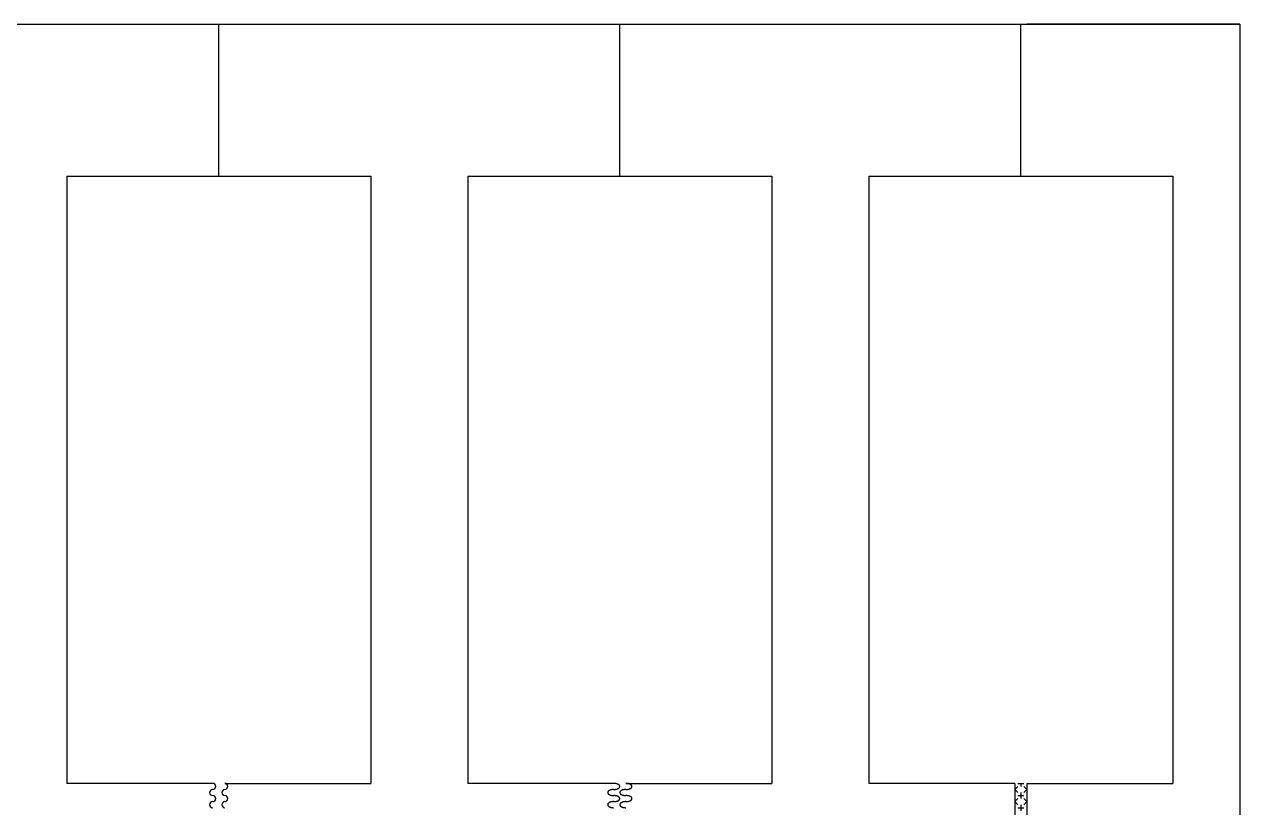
# Model space of a CAD drawing. Extents: x 0 to 40, y 0 to 70.
# Drawn here: x 20 to 40, y 57.1 to 70 of the extents above; entities that cross this region are included whole.
import ezdxf

# ---------------------------------------------------------------- set-up
doc = ezdxf.new("R2010")
doc.units = 0
doc.layers.add('AL_FOIL', color=2, linetype='CONTINUOUS')

msp = doc.modelspace()

# ---------------------------------------------------------------- linework, layer by layer
at = {"layer": 'AL_FOIL'}
for p, q in [((23.2, 67.5), (23.2, 70)), ((29.8, 67.5), (29.8, 70)), ((36.4, 67.5), (36.4, 70)), ((40, 70), (36.5, 70)), ((20.7, 67.5), (25.7, 67.5)), ((20.7, 67.5), (20.7, 57.5)), ((25.7, 67.5), (25.7, 57.5)), ((27.3, 67.5), (32.3, 67.5)), ((27.3, 67.5), (27.3, 57.5)), ((32.3, 67.5), (32.3, 57.5)), ((33.9, 67.5), (38.9, 67.5)), ((33.9, 67.5), (33.9, 57.5)), ((38.9, 67.5), (38.9, 57.5)), ((23.1, 57.5), (20.7, 57.5)), ((23.3, 57.5), (25.7, 57.5)), ((29.7, 57.5), (27.3, 57.5)), ((29.703, 57.5), (29.7, 57.5)), ((29.705, 57.5), (29.703, 57.5)), ((29.703, 57.4), (29.705, 57.4)), ((29.707, 57.5), (29.705, 57.5)), ((29.705, 57.4), (29.707, 57.4)), ((29.71, 57.5), (29.707, 57.5)), ((29.707, 57.4), (29.71, 57.4)), ((29.712, 57.5), (29.71, 57.5)), ((29.71, 57.4), (29.712, 57.4)), ((29.715, 57.499), (29.712, 57.5)), ((29.712, 57.4), (29.715, 57.401)), ((29.717, 57.499), (29.715, 57.499)), ((29.715, 57.401), (29.717, 57.401)), ((29.72, 57.499), (29.717, 57.499)), ((29.717, 57.401), (29.72, 57.401)), ((29.722, 57.499), (29.72, 57.499)), ((29.72, 57.401), (29.722, 57.401)), ((29.724, 57.498), (29.722, 57.499)), ((29.722, 57.401), (29.724, 57.401)), ((29.727, 57.498), (29.724, 57.498)), ((29.724, 57.401), (29.727, 57.402)), ((29.729, 57.498), (29.727, 57.498)), ((29.727, 57.402), (29.729, 57.402)), ((29.731, 57.498), (29.729, 57.498)), ((29.729, 57.402), (29.731, 57.403)), ((29.734, 57.497), (29.731, 57.498)), ((29.731, 57.403), (29.734, 57.403)), ((29.736, 57.497), (29.734, 57.497)), ((29.734, 57.403), (29.736, 57.403)), ((29.738, 57.496), (29.736, 57.497)), ((29.736, 57.403), (29.738, 57.404)), ((29.741, 57.496), (29.738, 57.496)), ((29.738, 57.404), (29.741, 57.404)), ((29.743, 57.495), (29.741, 57.496)), ((29.741, 57.404), (29.743, 57.405)), ((29.745, 57.495), (29.743, 57.495)), ((29.743, 57.405), (29.745, 57.405)), ((29.747, 57.494), (29.745, 57.495)), ((29.745, 57.405), (29.747, 57.406)), ((29.749, 57.493), (29.747, 57.494)), ((29.747, 57.406), (29.749, 57.407)), ((29.751, 57.493), (29.749, 57.493)), ((29.749, 57.407), (29.751, 57.407)), ((29.753, 57.492), (29.751, 57.493)), ((29.751, 57.407), (29.753, 57.408)), ((29.756, 57.492), (29.753, 57.492)), ((29.753, 57.408), (29.756, 57.408)), ((29.758, 57.491), (29.756, 57.492)), ((29.756, 57.408), (29.758, 57.409)), ((29.76, 57.49), (29.758, 57.491)), ((29.758, 57.409), (29.76, 57.41)), ((29.762, 57.489), (29.76, 57.49)), ((29.76, 57.41), (29.762, 57.411)), ((29.763, 57.489), (29.762, 57.489)), ((29.762, 57.411), (29.763, 57.411)), ((29.765, 57.488), (29.763, 57.489)), ((29.763, 57.411), (29.765, 57.412)), ((29.767, 57.487), (29.765, 57.488)), ((29.765, 57.412), (29.767, 57.413)), ((29.769, 57.486), (29.767, 57.487)), ((29.767, 57.413), (29.769, 57.414)), ((29.771, 57.485), (29.769, 57.486)), ((29.769, 57.414), (29.771, 57.415)), ((29.772, 57.484), (29.771, 57.485)), ((29.771, 57.415), (29.772, 57.416)), ((29.774, 57.484), (29.772, 57.484)), ((29.772, 57.416), (29.774, 57.416)), ((29.776, 57.483), (29.774, 57.484)), ((29.774, 57.416), (29.776, 57.417)), ((29.777, 57.482), (29.776, 57.483)), ((29.776, 57.417), (29.777, 57.418)), ((29.779, 57.481), (29.777, 57.482)), ((29.777, 57.418), (29.779, 57.419)), ((29.78, 57.48), (29.779, 57.481)), ((29.779, 57.419), (29.78, 57.42)), ((29.782, 57.479), (29.78, 57.48)), ((29.78, 57.42), (29.782, 57.421)), ((29.783, 57.478), (29.782, 57.479)), ((29.782, 57.421), (29.783, 57.422)), ((29.785, 57.477), (29.783, 57.478)), ((29.783, 57.422), (29.785, 57.423)), ((29.786, 57.476), (29.785, 57.477)), ((29.785, 57.423), (29.786, 57.424)), ((29.787, 57.475), (29.786, 57.476)), ((29.786, 57.424), (29.787, 57.425)), ((29.788, 57.474), (29.787, 57.475)), ((29.787, 57.425), (29.788, 57.426)), ((29.789, 57.472), (29.788, 57.474)), ((29.788, 57.426), (29.789, 57.428)), ((29.79, 57.471), (29.789, 57.472)), ((29.789, 57.428), (29.79, 57.429)), ((29.791, 57.47), (29.79, 57.471)), ((29.79, 57.429), (29.791, 57.43)), ((29.792, 57.469), (29.791, 57.47)), ((29.791, 57.43), (29.792, 57.431)), ((29.793, 57.468), (29.792, 57.469)), ((29.792, 57.431), (29.793, 57.432)), ((29.794, 57.467), (29.793, 57.468)), ((29.793, 57.432), (29.794, 57.433)), ((29.795, 57.466), (29.794, 57.467)), ((29.794, 57.433), (29.795, 57.434)), ((29.796, 57.465), (29.795, 57.466)), ((29.795, 57.434), (29.796, 57.435)), ((29.796, 57.463), (29.796, 57.465)), ((29.797, 57.462), (29.796, 57.463)), ((29.796, 57.437), (29.797, 57.438)), ((29.796, 57.435), (29.796, 57.437)), ((29.798, 57.461), (29.797, 57.462)), ((29.797, 57.438), (29.798, 57.439)), ((29.798, 57.46), (29.798, 57.461)), ((29.799, 57.459), (29.798, 57.46)), ((29.798, 57.44), (29.799, 57.441)), ((29.798, 57.439), (29.798, 57.44)), ((29.799, 57.457), (29.799, 57.459)), ((29.799, 57.456), (29.799, 57.457)), ((29.799, 57.455), (29.799, 57.456)), ((29.8, 57.454), (29.799, 57.455)), ((29.799, 57.445), (29.8, 57.446)), ((29.799, 57.444), (29.799, 57.445)), ((29.799, 57.443), (29.799, 57.444)), ((29.799, 57.441), (29.799, 57.443)), ((29.8, 57.453), (29.8, 57.454)), ((29.8, 57.451), (29.8, 57.453)), ((29.8, 57.45), (29.8, 57.451)), ((29.8, 57.449), (29.8, 57.45)), ((29.8, 57.447), (29.8, 57.449)), ((29.8, 57.446), (29.8, 57.447)), ((29.9, 57.5), (32.3, 57.5)), ((29.902, 57.5), (29.9, 57.5)), ((29.905, 57.5), (29.902, 57.5)), ((29.902, 57.4), (29.905, 57.4)), ((29.907, 57.5), (29.905, 57.5)), ((29.905, 57.4), (29.907, 57.4)), ((29.91, 57.5), (29.907, 57.5)), ((29.907, 57.4), (29.91, 57.4)), ((29.912, 57.5), (29.91, 57.5)), ((29.91, 57.4), (29.912, 57.4)), ((29.915, 57.499), (29.912, 57.5)), ((29.912, 57.4), (29.915, 57.401)), ((29.917, 57.499), (29.915, 57.499)), ((29.915, 57.401), (29.917, 57.401)), ((29.919, 57.499), (29.917, 57.499)), ((29.917, 57.401), (29.919, 57.401)), ((29.922, 57.499), (29.919, 57.499)), ((29.919, 57.401), (29.922, 57.401)), ((29.924, 57.498), (29.922, 57.499)), ((29.922, 57.401), (29.924, 57.401)), ((29.927, 57.498), (29.924, 57.498)), ((29.924, 57.401), (29.927, 57.402)), ((29.929, 57.498), (29.927, 57.498)), ((29.927, 57.402), (29.929, 57.402)), ((29.931, 57.498), (29.929, 57.498)), ((29.929, 57.402), (29.931, 57.403)), ((29.934, 57.497), (29.931, 57.498)), ((29.931, 57.403), (29.934, 57.403)), ((29.936, 57.497), (29.934, 57.497)), ((29.934, 57.403), (29.936, 57.403)), ((29.938, 57.496), (29.936, 57.497)), ((29.936, 57.403), (29.938, 57.404)), ((29.941, 57.496), (29.938, 57.496)), ((29.938, 57.404), (29.941, 57.404)), ((29.943, 57.495), (29.941, 57.496)), ((29.941, 57.404), (29.943, 57.405)), ((29.945, 57.495), (29.943, 57.495)), ((29.943, 57.405), (29.945, 57.405)), ((29.947, 57.494), (29.945, 57.495)), ((29.945, 57.405), (29.947, 57.406)), ((29.949, 57.493), (29.947, 57.494)), ((29.947, 57.406), (29.949, 57.407)), ((29.951, 57.493), (29.949, 57.493)), ((29.949, 57.407), (29.951, 57.407)), ((29.953, 57.492), (29.951, 57.493)), ((29.951, 57.407), (29.953, 57.408)), ((29.956, 57.492), (29.953, 57.492)), ((29.953, 57.408), (29.956, 57.408)), ((29.958, 57.491), (29.956, 57.492)), ((29.956, 57.408), (29.958, 57.409)), ((29.96, 57.49), (29.958, 57.491)), ((29.958, 57.409), (29.96, 57.41)), ((29.962, 57.489), (29.96, 57.49)), ((29.96, 57.41), (29.962, 57.411)), ((29.963, 57.489), (29.962, 57.489)), ((29.962, 57.411), (29.963, 57.411)), ((29.965, 57.488), (29.963, 57.489)), ((29.963, 57.411), (29.965, 57.412)), ((29.967, 57.487), (29.965, 57.488)), ((29.965, 57.412), (29.967, 57.413)), ((29.969, 57.486), (29.967, 57.487)), ((29.967, 57.413), (29.969, 57.414)), ((29.971, 57.485), (29.969, 57.486)), ((29.969, 57.414), (29.971, 57.415)), ((29.972, 57.484), (29.971, 57.485)), ((29.971, 57.415), (29.972, 57.416)), ((29.974, 57.484), (29.972, 57.484)), ((29.972, 57.416), (29.974, 57.416)), ((29.976, 57.483), (29.974, 57.484)), ((29.974, 57.416), (29.976, 57.417)), ((29.977, 57.482), (29.976, 57.483)), ((29.976, 57.417), (29.977, 57.418)), ((29.979, 57.481), (29.977, 57.482)), ((29.977, 57.418), (29.979, 57.419)), ((29.98, 57.48), (29.979, 57.481)), ((29.979, 57.419), (29.98, 57.42)), ((29.982, 57.479), (29.98, 57.48)), ((29.98, 57.42), (29.982, 57.421)), ((29.983, 57.478), (29.982, 57.479)), ((29.982, 57.421), (29.983, 57.422)), ((29.985, 57.477), (29.983, 57.478)), ((29.983, 57.422), (29.985, 57.423)), ((29.986, 57.476), (29.985, 57.477)), ((29.985, 57.423), (29.986, 57.424)), ((29.987, 57.475), (29.986, 57.476)), ((29.986, 57.424), (29.987, 57.425)), ((29.988, 57.474), (29.987, 57.475)), ((29.987, 57.425), (29.988, 57.426)), ((29.989, 57.472), (29.988, 57.474)), ((29.988, 57.426), (29.989, 57.428)), ((29.99, 57.471), (29.989, 57.472)), ((29.989, 57.428), (29.99, 57.429)), ((29.991, 57.47), (29.99, 57.471)), ((29.99, 57.429), (29.991, 57.43)), ((29.992, 57.469), (29.991, 57.47)), ((29.991, 57.43), (29.992, 57.431)), ((29.993, 57.468), (29.992, 57.469)), ((29.992, 57.431), (29.993, 57.432)), ((29.994, 57.467), (29.993, 57.468)), ((29.993, 57.432), (29.994, 57.433)), ((29.995, 57.466), (29.994, 57.467)), ((29.994, 57.433), (29.995, 57.434)), ((29.996, 57.465), (29.995, 57.466)), ((29.995, 57.434), (29.996, 57.435)), ((29.996, 57.463), (29.996, 57.465)), ((29.997, 57.462), (29.996, 57.463)), ((29.996, 57.437), (29.997, 57.438)), ((29.996, 57.435), (29.996, 57.437)), ((29.998, 57.461), (29.997, 57.462)), ((29.997, 57.438), (29.998, 57.439)), ((29.998, 57.46), (29.998, 57.461)), ((29.998, 57.459), (29.998, 57.46)), ((29.999, 57.457), (29.998, 57.459)), ((29.998, 57.441), (29.999, 57.443)), ((29.998, 57.44), (29.998, 57.441)), ((29.998, 57.439), (29.998, 57.44)), ((29.999, 57.456), (29.999, 57.457)), ((30, 57.455), (29.999, 57.456)), ((29.999, 57.444), (30, 57.445)), ((29.999, 57.443), (29.999, 57.444)), ((30, 57.454), (30, 57.455)), ((30, 57.453), (30, 57.454)), ((30, 57.451), (30, 57.453)), ((30, 57.45), (30, 57.451)), ((30, 57.449), (30, 57.45)), ((30, 57.447), (30, 57.449)), ((30, 57.446), (30, 57.447)), ((30, 57.445), (30, 57.446)), ((36.3, 57.5), (33.9, 57.5)), ((36.3, 57.5), (36.3, 48.6)), ((36.3, 57.4), (36.35, 57.45)), ((36.3, 57.4), (36.35, 57.35)), ((36.35, 57.5), (36.45, 57.5)), ((36.4, 57.5), (36.4, 57.45)), ((36.5, 57.4), (36.45, 57.45)), ((36.5, 57.4), (36.45, 57.35)), ((36.5, 57.5), (36.5, 48.6)), ((36.5, 57.5), (38.9, 57.5)), ((29.601, 57.355), (29.6, 57.354)), ((29.6, 57.354), (29.6, 57.352)), ((29.6, 57.352), (29.6, 57.351)), ((29.6, 57.351), (29.6, 57.35)), ((29.6, 57.35), (29.6, 57.349)), ((29.6, 57.349), (29.6, 57.347)), ((29.6, 57.347), (29.6, 57.346)), ((29.6, 57.346), (29.601, 57.345)), ((29.602, 57.358), (29.601, 57.357)), ((29.601, 57.357), (29.601, 57.356)), ((29.601, 57.356), (29.601, 57.355)), ((29.601, 57.345), (29.601, 57.344)), ((29.601, 57.344), (29.601, 57.343)), ((29.601, 57.343), (29.602, 57.342)), ((29.603, 57.362), (29.602, 57.361)), ((29.602, 57.361), (29.602, 57.36)), ((29.602, 57.36), (29.602, 57.358)), ((29.602, 57.342), (29.602, 57.34)), ((29.602, 57.34), (29.602, 57.339)), ((29.602, 57.339), (29.603, 57.338)), ((29.604, 57.363), (29.603, 57.362)), ((29.603, 57.338), (29.604, 57.337)), ((29.605, 57.366), (29.604, 57.364)), ((29.604, 57.364), (29.604, 57.363)), ((29.604, 57.337), (29.604, 57.336)), ((29.604, 57.336), (29.605, 57.334)), ((29.606, 57.367), (29.605, 57.366)), ((29.605, 57.334), (29.606, 57.333)), ((29.607, 57.368), (29.606, 57.367)), ((29.606, 57.333), (29.607, 57.332)), ((29.608, 57.369), (29.607, 57.368)), ((29.607, 57.332), (29.608, 57.331)), ((29.609, 57.37), (29.608, 57.369)), ((29.608, 57.331), (29.609, 57.33)), ((29.61, 57.371), (29.609, 57.37)), ((29.609, 57.33), (29.61, 57.329)), ((29.611, 57.373), (29.61, 57.371)), ((29.61, 57.329), (29.611, 57.328)), ((29.612, 57.374), (29.611, 57.373)), ((29.611, 57.328), (29.612, 57.326)), ((29.613, 57.375), (29.612, 57.374)), ((29.612, 57.326), (29.613, 57.325)), ((29.614, 57.376), (29.613, 57.375)), ((29.613, 57.325), (29.614, 57.324)), ((29.616, 57.377), (29.614, 57.376)), ((29.614, 57.324), (29.616, 57.323)), ((29.617, 57.378), (29.616, 57.377)), ((29.616, 57.323), (29.617, 57.322)), ((29.618, 57.379), (29.617, 57.378)), ((29.617, 57.322), (29.618, 57.321)), ((29.62, 57.38), (29.618, 57.379)), ((29.618, 57.321), (29.62, 57.32)), ((29.621, 57.381), (29.62, 57.38)), ((29.62, 57.32), (29.621, 57.319)), ((29.623, 57.382), (29.621, 57.381)), ((29.621, 57.319), (29.623, 57.318)), ((29.624, 57.383), (29.623, 57.382)), ((29.623, 57.318), (29.624, 57.317)), ((29.626, 57.384), (29.624, 57.383)), ((29.624, 57.317), (29.626, 57.316)), ((29.628, 57.385), (29.626, 57.384)), ((29.626, 57.316), (29.628, 57.316)), ((29.629, 57.385), (29.628, 57.385)), ((29.628, 57.316), (29.629, 57.315)), ((29.631, 57.386), (29.629, 57.385)), ((29.629, 57.315), (29.631, 57.314)), ((29.633, 57.387), (29.631, 57.386)), ((29.631, 57.314), (29.633, 57.313)), ((29.635, 57.388), (29.633, 57.387)), ((29.633, 57.313), (29.635, 57.312)), ((29.637, 57.389), (29.635, 57.388)), ((29.635, 57.312), (29.637, 57.311)), ((29.639, 57.389), (29.637, 57.389)), ((29.637, 57.311), (29.639, 57.311)), ((29.64, 57.39), (29.639, 57.389)), ((29.639, 57.311), (29.64, 57.31)), ((29.642, 57.391), (29.64, 57.39)), ((29.64, 57.31), (29.642, 57.309)), ((29.644, 57.392), (29.642, 57.391)), ((29.642, 57.309), (29.644, 57.308)), ((29.646, 57.392), (29.644, 57.392)), ((29.644, 57.308), (29.646, 57.308)), ((29.649, 57.393), (29.646, 57.392)), ((29.646, 57.308), (29.649, 57.307)), ((29.651, 57.394), (29.649, 57.393)), ((29.649, 57.307), (29.651, 57.306)), ((29.653, 57.394), (29.651, 57.394)), ((29.651, 57.306), (29.653, 57.306)), ((29.655, 57.395), (29.653, 57.394)), ((29.653, 57.306), (29.655, 57.305)), ((29.657, 57.395), (29.655, 57.395)), ((29.655, 57.305), (29.657, 57.305)), ((29.66, 57.396), (29.657, 57.395)), ((29.657, 57.305), (29.66, 57.304)), ((29.662, 57.396), (29.66, 57.396)), ((29.66, 57.304), (29.662, 57.304)), ((29.664, 57.397), (29.662, 57.396)), ((29.662, 57.304), (29.664, 57.303)), ((29.666, 57.397), (29.664, 57.397)), ((29.664, 57.303), (29.666, 57.303)), ((29.669, 57.398), (29.666, 57.397)), ((29.666, 57.303), (29.669, 57.303)), ((29.671, 57.398), (29.669, 57.398)), ((29.669, 57.303), (29.671, 57.302)), ((29.673, 57.398), (29.671, 57.398)), ((29.671, 57.302), (29.673, 57.302)), ((29.676, 57.398), (29.673, 57.398)), ((29.673, 57.302), (29.676, 57.301)), ((29.678, 57.399), (29.676, 57.398)), ((29.676, 57.301), (29.678, 57.301)), ((29.68, 57.399), (29.678, 57.399)), ((29.678, 57.301), (29.68, 57.301)), ((29.683, 57.399), (29.68, 57.399)), ((29.68, 57.301), (29.683, 57.301)), ((29.685, 57.4), (29.683, 57.399)), ((29.683, 57.301), (29.685, 57.3)), ((29.688, 57.4), (29.685, 57.4)), ((29.685, 57.3), (29.688, 57.3)), ((29.69, 57.4), (29.688, 57.4)), ((29.688, 57.3), (29.69, 57.3)), ((29.693, 57.4), (29.69, 57.4)), ((29.69, 57.3), (29.693, 57.3)), ((29.695, 57.4), (29.693, 57.4)), ((29.693, 57.3), (29.695, 57.3)), ((29.698, 57.4), (29.695, 57.4)), ((29.695, 57.3), (29.698, 57.3)), ((29.7, 57.4), (29.698, 57.4)), ((29.698, 57.3), (29.7, 57.3)), ((29.7, 57.4), (29.703, 57.4)), ((29.703, 57.3), (29.7, 57.3)), ((29.705, 57.3), (29.703, 57.3)), ((29.703, 57.2), (29.705, 57.2)), ((29.707, 57.3), (29.705, 57.3)), ((29.705, 57.2), (29.707, 57.2)), ((29.71, 57.3), (29.707, 57.3)), ((29.707, 57.2), (29.71, 57.2)), ((29.712, 57.3), (29.71, 57.3)), ((29.71, 57.2), (29.712, 57.2)), ((29.715, 57.3), (29.712, 57.3)), ((29.712, 57.2), (29.715, 57.2)), ((29.717, 57.299), (29.715, 57.3)), ((29.715, 57.2), (29.717, 57.201)), ((29.72, 57.299), (29.717, 57.299)), ((29.717, 57.201), (29.72, 57.201)), ((29.722, 57.299), (29.72, 57.299)), ((29.72, 57.201), (29.722, 57.201)), ((29.724, 57.298), (29.722, 57.299)), ((29.722, 57.201), (29.724, 57.202)), ((29.727, 57.298), (29.724, 57.298)), ((29.724, 57.202), (29.727, 57.202)), ((29.729, 57.298), (29.727, 57.298)), ((29.727, 57.202), (29.729, 57.202)), ((29.731, 57.297), (29.729, 57.298)), ((29.729, 57.202), (29.731, 57.203)), ((29.734, 57.297), (29.731, 57.297)), ((29.731, 57.203), (29.734, 57.203)), ((29.736, 57.297), (29.734, 57.297)), ((29.734, 57.203), (29.736, 57.203)), ((29.738, 57.296), (29.736, 57.297)), ((29.736, 57.203), (29.738, 57.204)), ((29.741, 57.296), (29.738, 57.296)), ((29.738, 57.204), (29.741, 57.204)), ((29.743, 57.295), (29.741, 57.296)), ((29.741, 57.204), (29.743, 57.205)), ((29.745, 57.295), (29.743, 57.295)), ((29.743, 57.205), (29.745, 57.205)), ((29.747, 57.294), (29.745, 57.295)), ((29.745, 57.205), (29.747, 57.206)), ((29.749, 57.294), (29.747, 57.294)), ((29.747, 57.206), (29.749, 57.206)), ((29.751, 57.293), (29.749, 57.294)), ((29.749, 57.206), (29.751, 57.207)), ((29.753, 57.292), (29.751, 57.293)), ((29.751, 57.207), (29.753, 57.208)), ((29.756, 57.292), (29.753, 57.292)), ((29.753, 57.208), (29.756, 57.208)), ((29.758, 57.291), (29.756, 57.292)), ((29.756, 57.208), (29.758, 57.209)), ((29.76, 57.29), (29.758, 57.291)), ((29.758, 57.209), (29.76, 57.21)), ((29.762, 57.289), (29.76, 57.29)), ((29.76, 57.21), (29.762, 57.211)), ((29.763, 57.289), (29.762, 57.289)), ((29.762, 57.211), (29.763, 57.211)), ((29.765, 57.288), (29.763, 57.289)), ((29.763, 57.211), (29.765, 57.212)), ((29.767, 57.287), (29.765, 57.288)), ((29.765, 57.212), (29.767, 57.213)), ((29.769, 57.286), (29.767, 57.287)), ((29.767, 57.213), (29.769, 57.214)), ((29.771, 57.285), (29.769, 57.286)), ((29.769, 57.214), (29.771, 57.215)), ((29.772, 57.285), (29.771, 57.285)), ((29.771, 57.215), (29.772, 57.215)), ((29.774, 57.284), (29.772, 57.285)), ((29.772, 57.215), (29.774, 57.216)), ((29.776, 57.283), (29.774, 57.284)), ((29.774, 57.216), (29.776, 57.217)), ((29.777, 57.282), (29.776, 57.283)), ((29.776, 57.217), (29.777, 57.218)), ((29.779, 57.281), (29.777, 57.282)), ((29.777, 57.218), (29.779, 57.219)), ((29.78, 57.28), (29.779, 57.281)), ((29.779, 57.219), (29.78, 57.22)), ((29.782, 57.279), (29.78, 57.28)), ((29.78, 57.22), (29.782, 57.221)), ((29.783, 57.278), (29.782, 57.279)), ((29.782, 57.221), (29.783, 57.222)), ((29.785, 57.277), (29.783, 57.278)), ((29.783, 57.222), (29.785, 57.223)), ((29.786, 57.276), (29.785, 57.277)), ((29.785, 57.223), (29.786, 57.224)), ((29.787, 57.275), (29.786, 57.276)), ((29.786, 57.224), (29.787, 57.225)), ((29.788, 57.274), (29.787, 57.275)), ((29.787, 57.225), (29.788, 57.226)), ((29.789, 57.273), (29.788, 57.274)), ((29.788, 57.226), (29.789, 57.227)), ((29.79, 57.271), (29.789, 57.273)), ((29.789, 57.227), (29.79, 57.229)), ((29.791, 57.27), (29.79, 57.271)), ((29.79, 57.229), (29.791, 57.23)), ((29.792, 57.269), (29.791, 57.27)), ((29.791, 57.23), (29.792, 57.231)), ((29.793, 57.268), (29.792, 57.269)), ((29.792, 57.231), (29.793, 57.232)), ((29.794, 57.267), (29.793, 57.268)), ((29.793, 57.232), (29.794, 57.233)), ((29.795, 57.266), (29.794, 57.267)), ((29.794, 57.233), (29.795, 57.234)), ((29.796, 57.264), (29.795, 57.266)), ((29.795, 57.234), (29.796, 57.236)), ((29.796, 57.263), (29.796, 57.264)), ((29.797, 57.262), (29.796, 57.263)), ((29.796, 57.237), (29.797, 57.238)), ((29.796, 57.236), (29.796, 57.237)), ((29.798, 57.261), (29.797, 57.262)), ((29.797, 57.238), (29.798, 57.239)), ((29.798, 57.26), (29.798, 57.261)), ((29.799, 57.258), (29.798, 57.26)), ((29.798, 57.24), (29.799, 57.242)), ((29.798, 57.239), (29.798, 57.24)), ((29.799, 57.257), (29.799, 57.258)), ((29.799, 57.256), (29.799, 57.257)), ((29.799, 57.255), (29.799, 57.256)), ((29.8, 57.254), (29.799, 57.255)), ((29.799, 57.245), (29.8, 57.246)), ((29.799, 57.244), (29.799, 57.245)), ((29.799, 57.243), (29.799, 57.244)), ((29.799, 57.242), (29.799, 57.243)), ((29.801, 57.356), (29.8, 57.355)), ((29.8, 57.355), (29.8, 57.354)), ((29.8, 57.354), (29.8, 57.352)), ((29.8, 57.352), (29.8, 57.351)), ((29.8, 57.351), (29.8, 57.35)), ((29.8, 57.35), (29.8, 57.349)), ((29.8, 57.349), (29.8, 57.347)), ((29.8, 57.347), (29.8, 57.346)), ((29.8, 57.346), (29.8, 57.345)), ((29.8, 57.345), (29.801, 57.344)), ((29.8, 57.252), (29.8, 57.254)), ((29.8, 57.251), (29.8, 57.252)), ((29.8, 57.25), (29.8, 57.251)), ((29.8, 57.249), (29.8, 57.25)), ((29.8, 57.248), (29.8, 57.249)), ((29.8, 57.246), (29.8, 57.248)), ((29.802, 57.358), (29.801, 57.357)), ((29.801, 57.357), (29.801, 57.356)), ((29.801, 57.344), (29.801, 57.343)), ((29.801, 57.343), (29.802, 57.342)), ((29.803, 57.362), (29.802, 57.361)), ((29.802, 57.361), (29.802, 57.36)), ((29.802, 57.36), (29.802, 57.358)), ((29.802, 57.342), (29.802, 57.34)), ((29.802, 57.34), (29.802, 57.339)), ((29.802, 57.339), (29.803, 57.338)), ((29.804, 57.363), (29.803, 57.362)), ((29.803, 57.338), (29.804, 57.337)), ((29.805, 57.366), (29.804, 57.364)), ((29.804, 57.364), (29.804, 57.363)), ((29.804, 57.337), (29.804, 57.336)), ((29.804, 57.336), (29.805, 57.334)), ((29.806, 57.367), (29.805, 57.366)), ((29.805, 57.334), (29.806, 57.333)), ((29.807, 57.368), (29.806, 57.367)), ((29.806, 57.333), (29.807, 57.332)), ((29.808, 57.369), (29.807, 57.368)), ((29.807, 57.332), (29.808, 57.331)), ((29.809, 57.37), (29.808, 57.369)), ((29.808, 57.331), (29.809, 57.33)), ((29.81, 57.371), (29.809, 57.37)), ((29.809, 57.33), (29.81, 57.329)), ((29.811, 57.373), (29.81, 57.371)), ((29.81, 57.329), (29.811, 57.328)), ((29.812, 57.374), (29.811, 57.373)), ((29.811, 57.328), (29.812, 57.326)), ((29.813, 57.375), (29.812, 57.374)), ((29.812, 57.326), (29.813, 57.325)), ((29.814, 57.376), (29.813, 57.375)), ((29.813, 57.325), (29.814, 57.324)), ((29.816, 57.377), (29.814, 57.376)), ((29.814, 57.324), (29.816, 57.323)), ((29.817, 57.378), (29.816, 57.377)), ((29.816, 57.323), (29.817, 57.322)), ((29.818, 57.379), (29.817, 57.378)), ((29.817, 57.322), (29.818, 57.321)), ((29.82, 57.38), (29.818, 57.379)), ((29.818, 57.321), (29.82, 57.32)), ((29.821, 57.381), (29.82, 57.38)), ((29.82, 57.32), (29.821, 57.319)), ((29.823, 57.382), (29.821, 57.381)), ((29.821, 57.319), (29.823, 57.318)), ((29.824, 57.383), (29.823, 57.382)), ((29.823, 57.318), (29.824, 57.317)), ((29.826, 57.384), (29.824, 57.383)), ((29.824, 57.317), (29.826, 57.316)), ((29.828, 57.385), (29.826, 57.384)), ((29.826, 57.316), (29.828, 57.316)), ((29.829, 57.385), (29.828, 57.385)), ((29.828, 57.316), (29.829, 57.315)), ((29.831, 57.386), (29.829, 57.385)), ((29.829, 57.315), (29.831, 57.314)), ((29.833, 57.387), (29.831, 57.386)), ((29.831, 57.314), (29.833, 57.313)), ((29.835, 57.388), (29.833, 57.387)), ((29.833, 57.313), (29.835, 57.312)), ((29.837, 57.389), (29.835, 57.388)), ((29.835, 57.312), (29.837, 57.311)), ((29.838, 57.389), (29.837, 57.389)), ((29.837, 57.311), (29.838, 57.311)), ((29.84, 57.39), (29.838, 57.389)), ((29.838, 57.311), (29.84, 57.31)), ((29.842, 57.391), (29.84, 57.39)), ((29.84, 57.31), (29.842, 57.309)), ((29.844, 57.392), (29.842, 57.391)), ((29.842, 57.309), (29.844, 57.308)), ((29.846, 57.392), (29.844, 57.392)), ((29.844, 57.308), (29.846, 57.308)), ((29.849, 57.393), (29.846, 57.392)), ((29.846, 57.308), (29.849, 57.307)), ((29.851, 57.394), (29.849, 57.393)), ((29.849, 57.307), (29.851, 57.306)), ((29.853, 57.394), (29.851, 57.394)), ((29.851, 57.306), (29.853, 57.306)), ((29.855, 57.395), (29.853, 57.394)), ((29.853, 57.306), (29.855, 57.305)), ((29.857, 57.395), (29.855, 57.395)), ((29.855, 57.305), (29.857, 57.305)), ((29.86, 57.396), (29.857, 57.395)), ((29.857, 57.305), (29.86, 57.304)), ((29.862, 57.396), (29.86, 57.396)), ((29.86, 57.304), (29.862, 57.304)), ((29.864, 57.397), (29.862, 57.396)), ((29.862, 57.304), (29.864, 57.303)), ((29.866, 57.397), (29.864, 57.397)), ((29.864, 57.303), (29.866, 57.303)), ((29.869, 57.398), (29.866, 57.397)), ((29.866, 57.303), (29.869, 57.303)), ((29.871, 57.398), (29.869, 57.398)), ((29.869, 57.303), (29.871, 57.302)), ((29.873, 57.398), (29.871, 57.398)), ((29.871, 57.302), (29.873, 57.302)), ((29.876, 57.398), (29.873, 57.398)), ((29.873, 57.302), (29.876, 57.301)), ((29.878, 57.399), (29.876, 57.398)), ((29.876, 57.301), (29.878, 57.301)), ((29.881, 57.399), (29.878, 57.399)), ((29.878, 57.301), (29.881, 57.301)), ((29.883, 57.399), (29.881, 57.399)), ((29.881, 57.301), (29.883, 57.301)), ((29.885, 57.4), (29.883, 57.399)), ((29.883, 57.301), (29.885, 57.3)), ((29.888, 57.4), (29.885, 57.4)), ((29.885, 57.3), (29.888, 57.3)), ((29.89, 57.4), (29.888, 57.4)), ((29.888, 57.3), (29.89, 57.3)), ((29.893, 57.4), (29.89, 57.4)), ((29.89, 57.3), (29.893, 57.3)), ((29.895, 57.4), (29.893, 57.4)), ((29.893, 57.3), (29.895, 57.3)), ((29.898, 57.4), (29.895, 57.4)), ((29.895, 57.3), (29.898, 57.3)), ((29.9, 57.4), (29.898, 57.4)), ((29.898, 57.3), (29.9, 57.3)), ((29.9, 57.4), (29.902, 57.4)), ((29.902, 57.3), (29.9, 57.3)), ((29.905, 57.3), (29.902, 57.3)), ((29.902, 57.2), (29.905, 57.2)), ((29.907, 57.3), (29.905, 57.3)), ((29.905, 57.2), (29.907, 57.2)), ((29.91, 57.3), (29.907, 57.3)), ((29.907, 57.2), (29.91, 57.2)), ((29.912, 57.3), (29.91, 57.3)), ((29.91, 57.2), (29.912, 57.2)), ((29.915, 57.3), (29.912, 57.3)), ((29.912, 57.2), (29.915, 57.2)), ((29.917, 57.299), (29.915, 57.3)), ((29.915, 57.2), (29.917, 57.201)), ((29.919, 57.299), (29.917, 57.299)), ((29.917, 57.201), (29.919, 57.201)), ((29.922, 57.299), (29.919, 57.299)), ((29.919, 57.201), (29.922, 57.201)), ((29.924, 57.298), (29.922, 57.299)), ((29.922, 57.201), (29.924, 57.202)), ((29.927, 57.298), (29.924, 57.298)), ((29.924, 57.202), (29.927, 57.202)), ((29.929, 57.298), (29.927, 57.298)), ((29.927, 57.202), (29.929, 57.202)), ((29.931, 57.297), (29.929, 57.298)), ((29.929, 57.202), (29.931, 57.203)), ((29.934, 57.297), (29.931, 57.297)), ((29.931, 57.203), (29.934, 57.203)), ((29.936, 57.297), (29.934, 57.297)), ((29.934, 57.203), (29.936, 57.203)), ((29.938, 57.296), (29.936, 57.297)), ((29.936, 57.203), (29.938, 57.204)), ((29.941, 57.296), (29.938, 57.296)), ((29.938, 57.204), (29.941, 57.204)), ((29.943, 57.295), (29.941, 57.296)), ((29.941, 57.204), (29.943, 57.205)), ((29.945, 57.295), (29.943, 57.295)), ((29.943, 57.205), (29.945, 57.205)), ((29.947, 57.294), (29.945, 57.295)), ((29.945, 57.205), (29.947, 57.206)), ((29.949, 57.294), (29.947, 57.294)), ((29.947, 57.206), (29.949, 57.206)), ((29.951, 57.293), (29.949, 57.294)), ((29.949, 57.206), (29.951, 57.207)), ((29.953, 57.292), (29.951, 57.293)), ((29.951, 57.207), (29.953, 57.208)), ((29.956, 57.292), (29.953, 57.292)), ((29.953, 57.208), (29.956, 57.208)), ((29.958, 57.291), (29.956, 57.292)), ((29.956, 57.208), (29.958, 57.209)), ((29.96, 57.29), (29.958, 57.291)), ((29.958, 57.209), (29.96, 57.21)), ((29.962, 57.289), (29.96, 57.29)), ((29.96, 57.21), (29.962, 57.211)), ((29.963, 57.289), (29.962, 57.289)), ((29.962, 57.211), (29.963, 57.211)), ((29.965, 57.288), (29.963, 57.289)), ((29.963, 57.211), (29.965, 57.212)), ((29.967, 57.287), (29.965, 57.288)), ((29.965, 57.212), (29.967, 57.213)), ((29.969, 57.286), (29.967, 57.287)), ((29.967, 57.213), (29.969, 57.214)), ((29.971, 57.285), (29.969, 57.286)), ((29.969, 57.214), (29.971, 57.215)), ((29.972, 57.285), (29.971, 57.285)), ((29.971, 57.215), (29.972, 57.215)), ((29.974, 57.284), (29.972, 57.285)), ((29.972, 57.215), (29.974, 57.216)), ((29.976, 57.283), (29.974, 57.284)), ((29.974, 57.216), (29.976, 57.217)), ((29.977, 57.282), (29.976, 57.283)), ((29.976, 57.217), (29.977, 57.218)), ((29.979, 57.281), (29.977, 57.282)), ((29.977, 57.218), (29.979, 57.219)), ((29.98, 57.28), (29.979, 57.281)), ((29.979, 57.219), (29.98, 57.22)), ((29.982, 57.279), (29.98, 57.28)), ((29.98, 57.22), (29.982, 57.221)), ((29.983, 57.278), (29.982, 57.279)), ((29.982, 57.221), (29.983, 57.222)), ((29.985, 57.277), (29.983, 57.278)), ((29.983, 57.222), (29.985, 57.223)), ((29.986, 57.276), (29.985, 57.277)), ((29.985, 57.223), (29.986, 57.224)), ((29.987, 57.275), (29.986, 57.276)), ((29.986, 57.224), (29.987, 57.225)), ((29.988, 57.274), (29.987, 57.275)), ((29.987, 57.225), (29.988, 57.226)), ((29.989, 57.273), (29.988, 57.274)), ((29.988, 57.226), (29.989, 57.227)), ((29.99, 57.271), (29.989, 57.273)), ((29.989, 57.227), (29.99, 57.229)), ((29.991, 57.27), (29.99, 57.271)), ((29.99, 57.229), (29.991, 57.23)), ((29.992, 57.269), (29.991, 57.27)), ((29.991, 57.23), (29.992, 57.231)), ((29.993, 57.268), (29.992, 57.269)), ((29.992, 57.231), (29.993, 57.232)), ((29.994, 57.267), (29.993, 57.268)), ((29.993, 57.232), (29.994, 57.233)), ((29.995, 57.266), (29.994, 57.267)), ((29.994, 57.233), (29.995, 57.234)), ((29.996, 57.264), (29.995, 57.266)), ((29.995, 57.234), (29.996, 57.236)), ((29.996, 57.263), (29.996, 57.264)), ((29.997, 57.262), (29.996, 57.263)), ((29.996, 57.237), (29.997, 57.238)), ((29.996, 57.236), (29.996, 57.237)), ((29.998, 57.261), (29.997, 57.262)), ((29.997, 57.238), (29.998, 57.239)), ((29.998, 57.26), (29.998, 57.261)), ((29.998, 57.258), (29.998, 57.26)), ((29.999, 57.257), (29.998, 57.258)), ((29.998, 57.242), (29.999, 57.243)), ((29.998, 57.24), (29.998, 57.242)), ((29.998, 57.239), (29.998, 57.24)), ((29.999, 57.256), (29.999, 57.257)), ((30, 57.255), (29.999, 57.256)), ((29.999, 57.244), (30, 57.245)), ((29.999, 57.243), (29.999, 57.244)), ((30, 57.254), (30, 57.255)), ((30, 57.252), (30, 57.254)), ((30, 57.251), (30, 57.252)), ((30, 57.25), (30, 57.251)), ((30, 57.249), (30, 57.25)), ((30, 57.248), (30, 57.249)), ((30, 57.246), (30, 57.248)), ((30, 57.245), (30, 57.246)), ((36.3, 57.2), (36.35, 57.25)), ((36.3, 57.2), (36.35, 57.15)), ((36.35, 57.3), (36.45, 57.3)), ((36.4, 57.35), (36.4, 57.25)), ((36.5, 57.2), (36.45, 57.25)), ((36.5, 57.2), (36.45, 57.15)), ((29.601, 57.155), (29.6, 57.154)), ((29.6, 57.154), (29.6, 57.153)), ((29.6, 57.153), (29.6, 57.151)), ((29.6, 57.151), (29.6, 57.15)), ((29.6, 57.15), (29.6, 57.149)), ((29.6, 57.149), (29.6, 57.148)), ((29.6, 57.148), (29.6, 57.146)), ((29.6, 57.146), (29.601, 57.145)), ((29.602, 57.158), (29.601, 57.157)), ((29.601, 57.157), (29.601, 57.156)), ((29.601, 57.156), (29.601, 57.155)), ((29.601, 57.145), (29.601, 57.144)), ((29.601, 57.144), (29.601, 57.143)), ((29.601, 57.143), (29.602, 57.142)), ((29.603, 57.162), (29.602, 57.161)), ((29.602, 57.161), (29.602, 57.16)), ((29.602, 57.16), (29.602, 57.158)), ((29.602, 57.142), (29.602, 57.14)), ((29.602, 57.14), (29.602, 57.139)), ((29.602, 57.139), (29.603, 57.138)), ((29.604, 57.163), (29.603, 57.162)), ((29.603, 57.138), (29.604, 57.137)), ((29.605, 57.166), (29.604, 57.164)), ((29.604, 57.164), (29.604, 57.163)), ((29.604, 57.137), (29.604, 57.136)), ((29.604, 57.136), (29.605, 57.134)), ((29.606, 57.167), (29.605, 57.166)), ((29.605, 57.134), (29.606, 57.133)), ((29.607, 57.168), (29.606, 57.167)), ((29.606, 57.133), (29.607, 57.132)), ((29.608, 57.169), (29.607, 57.168)), ((29.607, 57.132), (29.608, 57.131)), ((29.609, 57.17), (29.608, 57.169)), ((29.608, 57.131), (29.609, 57.13)), ((29.61, 57.171), (29.609, 57.17)), ((29.609, 57.13), (29.61, 57.129)), ((29.611, 57.172), (29.61, 57.171)), ((29.61, 57.129), (29.611, 57.127)), ((29.612, 57.174), (29.611, 57.172)), ((29.611, 57.127), (29.612, 57.126)), ((29.613, 57.175), (29.612, 57.174)), ((29.612, 57.126), (29.613, 57.125)), ((29.614, 57.176), (29.613, 57.175)), ((29.613, 57.125), (29.614, 57.124)), ((29.616, 57.177), (29.614, 57.176)), ((29.614, 57.124), (29.616, 57.123)), ((29.617, 57.178), (29.616, 57.177)), ((29.616, 57.123), (29.617, 57.122)), ((29.618, 57.179), (29.617, 57.178)), ((29.617, 57.122), (29.618, 57.121)), ((29.62, 57.18), (29.618, 57.179)), ((29.618, 57.121), (29.62, 57.12)), ((29.621, 57.181), (29.62, 57.18)), ((29.62, 57.12), (29.621, 57.119)), ((29.623, 57.182), (29.621, 57.181)), ((29.621, 57.119), (29.623, 57.118)), ((29.624, 57.183), (29.623, 57.182)), ((29.623, 57.118), (29.624, 57.117)), ((29.626, 57.184), (29.624, 57.183)), ((29.624, 57.117), (29.626, 57.116)), ((29.628, 57.184), (29.626, 57.184)), ((29.626, 57.116), (29.628, 57.115)), ((29.629, 57.185), (29.628, 57.184)), ((29.628, 57.115), (29.629, 57.115)), ((29.631, 57.186), (29.629, 57.185)), ((29.629, 57.115), (29.631, 57.114)), ((29.633, 57.187), (29.631, 57.186)), ((29.631, 57.114), (29.633, 57.113)), ((29.635, 57.188), (29.633, 57.187)), ((29.633, 57.113), (29.635, 57.112)), ((29.637, 57.189), (29.635, 57.188)), ((29.635, 57.112), (29.637, 57.111)), ((29.639, 57.189), (29.637, 57.189)), ((29.637, 57.111), (29.639, 57.111)), ((29.64, 57.19), (29.639, 57.189)), ((29.639, 57.111), (29.64, 57.11)), ((29.642, 57.191), (29.64, 57.19)), ((29.64, 57.11), (29.642, 57.109)), ((29.644, 57.192), (29.642, 57.191)), ((29.642, 57.109), (29.644, 57.108)), ((29.646, 57.192), (29.644, 57.192)), ((29.644, 57.108), (29.646, 57.108)), ((29.649, 57.193), (29.646, 57.192)), ((29.646, 57.108), (29.649, 57.107)), ((29.651, 57.194), (29.649, 57.193)), ((29.649, 57.107), (29.651, 57.106)), ((29.653, 57.194), (29.651, 57.194)), ((29.651, 57.106), (29.653, 57.106)), ((29.655, 57.195), (29.653, 57.194)), ((29.653, 57.106), (29.655, 57.105)), ((29.657, 57.195), (29.655, 57.195)), ((29.655, 57.105), (29.657, 57.105)), ((29.66, 57.196), (29.657, 57.195)), ((29.657, 57.105), (29.66, 57.104)), ((29.662, 57.196), (29.66, 57.196)), ((29.66, 57.104), (29.662, 57.104)), ((29.664, 57.197), (29.662, 57.196)), ((29.662, 57.104), (29.664, 57.103)), ((29.666, 57.197), (29.664, 57.197)), ((29.664, 57.103), (29.666, 57.103)), ((29.669, 57.197), (29.666, 57.197)), ((29.666, 57.103), (29.669, 57.102)), ((29.671, 57.198), (29.669, 57.197)), ((29.669, 57.102), (29.671, 57.102)), ((29.673, 57.198), (29.671, 57.198)), ((29.671, 57.102), (29.673, 57.102)), ((29.676, 57.199), (29.673, 57.198)), ((29.673, 57.102), (29.676, 57.102)), ((29.678, 57.199), (29.676, 57.199)), ((29.676, 57.102), (29.678, 57.101)), ((29.68, 57.199), (29.678, 57.199)), ((29.678, 57.101), (29.68, 57.101)), ((29.683, 57.199), (29.68, 57.199)), ((29.68, 57.101), (29.683, 57.101)), ((29.685, 57.2), (29.683, 57.199)), ((29.683, 57.101), (29.685, 57.1)), ((29.688, 57.2), (29.685, 57.2)), ((29.685, 57.1), (29.688, 57.1)), ((29.69, 57.2), (29.688, 57.2)), ((29.688, 57.1), (29.69, 57.1)), ((29.693, 57.2), (29.69, 57.2)), ((29.69, 57.1), (29.693, 57.1)), ((29.695, 57.2), (29.693, 57.2)), ((29.693, 57.1), (29.695, 57.1)), ((29.698, 57.2), (29.695, 57.2)), ((29.695, 57.1), (29.698, 57.1)), ((29.7, 57.2), (29.698, 57.2)), ((29.7, 57.2), (29.703, 57.2)), ((29.801, 57.156), (29.8, 57.155)), ((29.8, 57.155), (29.8, 57.154)), ((29.8, 57.154), (29.8, 57.153)), ((29.8, 57.153), (29.8, 57.151)), ((29.8, 57.151), (29.8, 57.15)), ((29.8, 57.15), (29.8, 57.149)), ((29.8, 57.149), (29.8, 57.148)), ((29.8, 57.148), (29.8, 57.146)), ((29.8, 57.146), (29.8, 57.145)), ((29.8, 57.145), (29.801, 57.144)), ((29.802, 57.158), (29.801, 57.157)), ((29.801, 57.157), (29.801, 57.156)), ((29.801, 57.144), (29.801, 57.143)), ((29.801, 57.143), (29.802, 57.142)), ((29.803, 57.162), (29.802, 57.161)), ((29.802, 57.161), (29.802, 57.16)), ((29.802, 57.16), (29.802, 57.158)), ((29.802, 57.142), (29.802, 57.14)), ((29.802, 57.14), (29.802, 57.139)), ((29.802, 57.139), (29.803, 57.138)), ((29.804, 57.163), (29.803, 57.162)), ((29.803, 57.138), (29.804, 57.137)), ((29.805, 57.166), (29.804, 57.164)), ((29.804, 57.164), (29.804, 57.163)), ((29.804, 57.137), (29.804, 57.136)), ((29.804, 57.136), (29.805, 57.134)), ((29.806, 57.167), (29.805, 57.166)), ((29.805, 57.134), (29.806, 57.133)), ((29.807, 57.168), (29.806, 57.167)), ((29.806, 57.133), (29.807, 57.132)), ((29.808, 57.169), (29.807, 57.168)), ((29.807, 57.132), (29.808, 57.131)), ((29.809, 57.17), (29.808, 57.169)), ((29.808, 57.131), (29.809, 57.13)), ((29.81, 57.171), (29.809, 57.17)), ((29.809, 57.13), (29.81, 57.129)), ((29.811, 57.172), (29.81, 57.171)), ((29.81, 57.129), (29.811, 57.127)), ((29.812, 57.174), (29.811, 57.172)), ((29.811, 57.127), (29.812, 57.126)), ((29.813, 57.175), (29.812, 57.174)), ((29.812, 57.126), (29.813, 57.125)), ((29.814, 57.176), (29.813, 57.175)), ((29.813, 57.125), (29.814, 57.124)), ((29.816, 57.177), (29.814, 57.176)), ((29.814, 57.124), (29.816, 57.123)), ((29.817, 57.178), (29.816, 57.177)), ((29.816, 57.123), (29.817, 57.122)), ((29.818, 57.179), (29.817, 57.178)), ((29.817, 57.122), (29.818, 57.121)), ((29.82, 57.18), (29.818, 57.179)), ((29.818, 57.121), (29.82, 57.12)), ((29.821, 57.181), (29.82, 57.18)), ((29.82, 57.12), (29.821, 57.119)), ((29.823, 57.182), (29.821, 57.181)), ((29.821, 57.119), (29.823, 57.118)), ((29.824, 57.183), (29.823, 57.182)), ((29.823, 57.118), (29.824, 57.117)), ((29.826, 57.184), (29.824, 57.183)), ((29.824, 57.117), (29.826, 57.116)), ((29.828, 57.184), (29.826, 57.184)), ((29.826, 57.116), (29.828, 57.115)), ((29.829, 57.185), (29.828, 57.184)), ((29.828, 57.115), (29.829, 57.115)), ((29.831, 57.186), (29.829, 57.185)), ((29.829, 57.115), (29.831, 57.114)), ((29.833, 57.187), (29.831, 57.186)), ((29.831, 57.114), (29.833, 57.113)), ((29.835, 57.188), (29.833, 57.187)), ((29.833, 57.113), (29.835, 57.112)), ((29.837, 57.189), (29.835, 57.188)), ((29.835, 57.112), (29.837, 57.111)), ((29.838, 57.189), (29.837, 57.189)), ((29.837, 57.111), (29.838, 57.111)), ((29.84, 57.19), (29.838, 57.189)), ((29.838, 57.111), (29.84, 57.11)), ((29.842, 57.191), (29.84, 57.19)), ((29.84, 57.11), (29.842, 57.109)), ((29.844, 57.192), (29.842, 57.191)), ((29.842, 57.109), (29.844, 57.108)), ((29.846, 57.192), (29.844, 57.192)), ((29.844, 57.108), (29.846, 57.108)), ((29.849, 57.193), (29.846, 57.192)), ((29.846, 57.108), (29.849, 57.107)), ((29.851, 57.194), (29.849, 57.193)), ((29.849, 57.107), (29.851, 57.106)), ((29.853, 57.194), (29.851, 57.194)), ((29.851, 57.106), (29.853, 57.106)), ((29.855, 57.195), (29.853, 57.194)), ((29.853, 57.106), (29.855, 57.105)), ((29.857, 57.195), (29.855, 57.195)), ((29.855, 57.105), (29.857, 57.105)), ((29.86, 57.196), (29.857, 57.195)), ((29.857, 57.105), (29.86, 57.104)), ((29.862, 57.196), (29.86, 57.196)), ((29.86, 57.104), (29.862, 57.104)), ((29.864, 57.197), (29.862, 57.196)), ((29.862, 57.104), (29.864, 57.103)), ((29.866, 57.197), (29.864, 57.197)), ((29.864, 57.103), (29.866, 57.103)), ((29.869, 57.197), (29.866, 57.197)), ((29.866, 57.103), (29.869, 57.102)), ((29.871, 57.198), (29.869, 57.197)), ((29.869, 57.102), (29.871, 57.102)), ((29.873, 57.198), (29.871, 57.198)), ((29.871, 57.102), (29.873, 57.102)), ((29.876, 57.199), (29.873, 57.198)), ((29.873, 57.102), (29.876, 57.102)), ((29.878, 57.199), (29.876, 57.199)), ((29.876, 57.102), (29.878, 57.101)), ((29.881, 57.199), (29.878, 57.199)), ((29.878, 57.101), (29.881, 57.101)), ((29.883, 57.199), (29.881, 57.199)), ((29.881, 57.101), (29.883, 57.101)), ((29.885, 57.2), (29.883, 57.199)), ((29.883, 57.101), (29.885, 57.1)), ((29.888, 57.2), (29.885, 57.2)), ((29.885, 57.1), (29.888, 57.1)), ((29.89, 57.2), (29.888, 57.2)), ((29.888, 57.1), (29.89, 57.1)), ((29.893, 57.2), (29.89, 57.2)), ((29.89, 57.1), (29.893, 57.1)), ((29.895, 57.2), (29.893, 57.2)), ((29.893, 57.1), (29.895, 57.1)), ((29.898, 57.2), (29.895, 57.2)), ((29.895, 57.1), (29.898, 57.1)), ((29.9, 57.2), (29.898, 57.2)), ((29.9, 57.2), (29.902, 57.2)), ((36.35, 57.1), (36.45, 57.1)), ((36.4, 57.15), (36.4, 57.05))]:
    msp.add_line(p, q, dxfattribs=at)
at = {"layer": 'AL_FOIL', "linetype": 'CONTINUOUS'}
for p, q in [((0, 70), (40, 70)), ((40, 70), (40, 0))]:
    msp.add_line(p, q, dxfattribs=at)
at = {"layer": 'AL_FOIL'}
for centre, start, end in [((23.1, 57.35), 90, 270), ((23.1, 57.45), 270, 90), ((23.3, 57.35), 90, 270), ((23.3, 57.45), 270, 90), ((23.1, 57.15), 90, 270), ((23.1, 57.25), 270, 90), ((23.3, 57.15), 90, 270), ((23.3, 57.25), 270, 90)]:
    msp.add_arc(centre, 0.05, start, end, dxfattribs=at)

doc.saveas('drawing.dxf')
